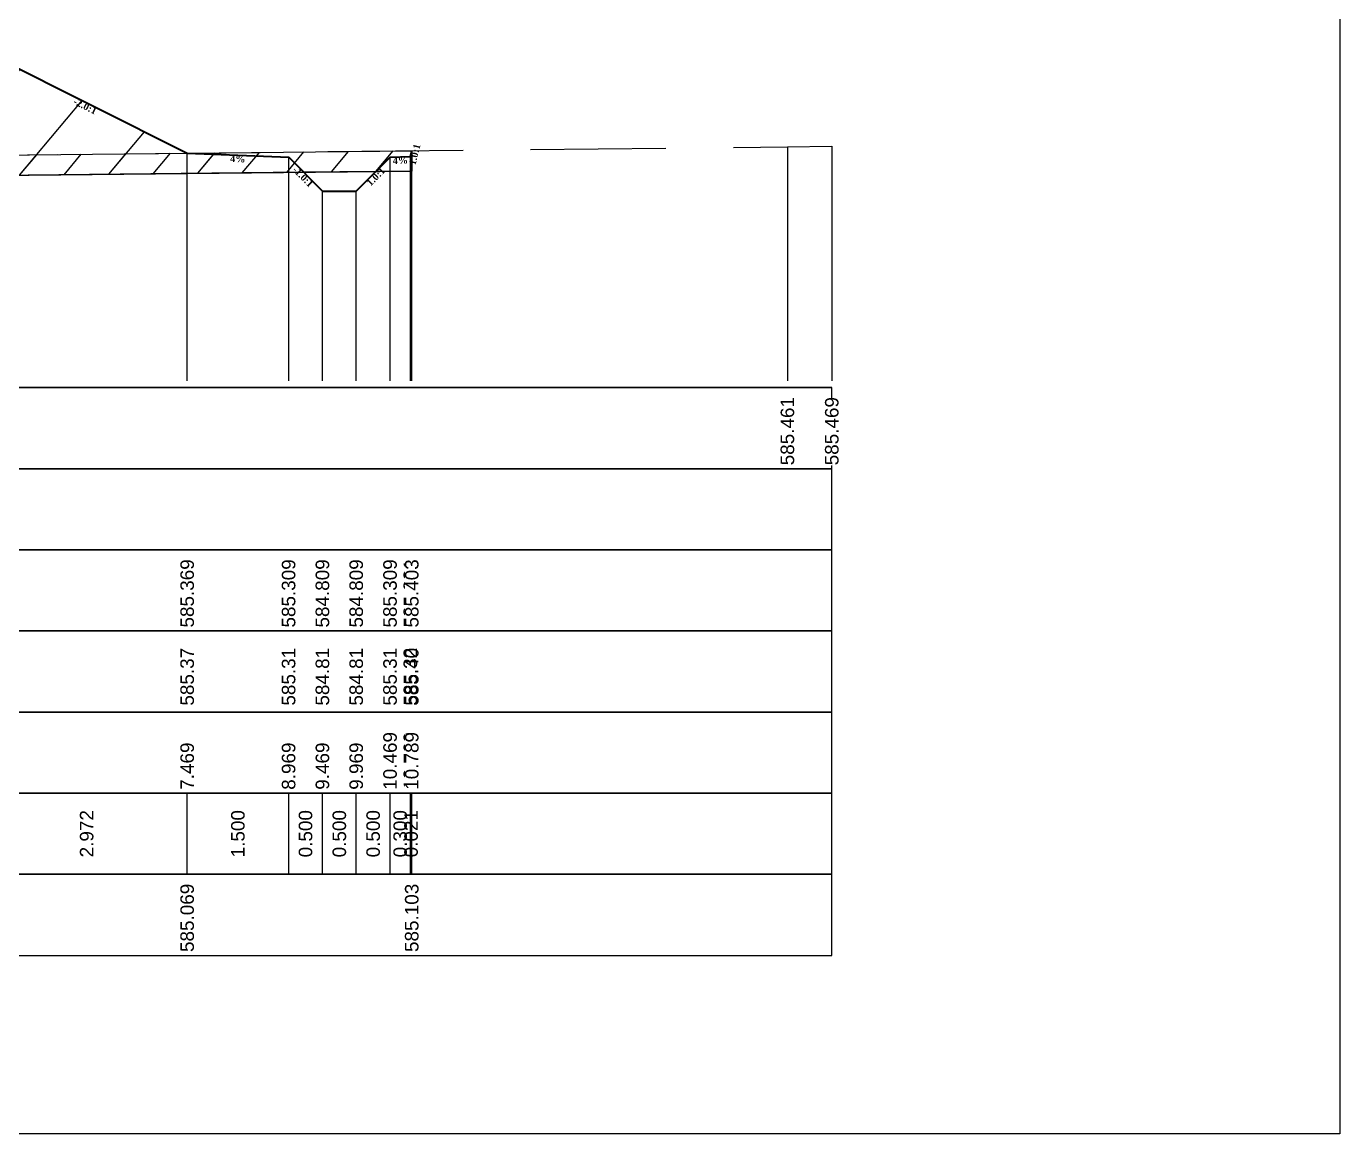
# Model space of a CAD drawing. Header units: millimetres. Extents: x 2762 to 3076, y 916 to 3305.
# Drawn here: x 2979.79 to 2999.21, y 1765.65 to 1782.03 of the extents above; entities that cross this region are included whole.
import ezdxf

# ---------------------------------------------------------------- set-up
doc = ezdxf.new("R2010")
doc.units = ezdxf.units.MM
doc.header["$LTSCALE"] = 2
doc.linetypes.add('CACHE', pattern=[9.525, 6.35, -3.175])
doc.linetypes.add('DASHED', pattern=[0.75, 0.5, -0.25])
doc.layers.add('C-ROAD-CORR', color=5, linetype='Continuous')
doc.layers.add('C-ROAD-SCTN', color=7, linetype='Continuous')
doc.styles.add('C3D_Etiquette', font='romans.shx')
doc.styles.add('C3D_Profil_Travers', font='romans.shx')

msp = doc.modelspace()

# ---------------------------------------------------------------- hatches: boundary and pattern name
at = {"linetype": 'Continuous', "lineweight": -3}
h = msp.add_hatch(dxfattribs=at)
h.set_pattern_fill('_U', color=3, angle=50, style=0, pattern_type=0)
h.set_pattern_definition([(50, (2984.9625, 1779.8816), (-0.766044, 0.642788), [])])
h.paths.add_polyline_path([(2984.962, 1779.882), (2985.173, 1780.092), (2985.473, 1780.104), (2985.494, 1780.187), (2985.494, 1779.887)])
h.paths.add_polyline_path([(2964.729, 1779.96), (2964.939, 1780.17), (2966.439, 1780.23), (2968.808, 1781.414), (2976.805, 1781.734), (2979.201, 1781.638), (2982.173, 1780.152), (2983.673, 1780.092), (2983.895, 1779.87), (2975.252, 1779.78), (2974.805, 1779.783)])
h.paths.add_polyline_path([(2963.113, 1779.989), (2963.113, 1780.289), (2963.139, 1780.182), (2963.439, 1780.17), (2963.63, 1779.98)])
h = msp.add_hatch(dxfattribs=at)
h.set_pattern_fill('_U', color=150, scale=0.5, angle=50, style=0, pattern_type=0)
h.set_pattern_definition([(50, (2984.9625, 1779.88164), (-0.383022, 0.321394), [])])
h.paths.add_polyline_path([(2984.962, 1779.882), (2985.173, 1780.092), (2985.473, 1780.104), (2985.494, 1780.187), (2985.494, 1779.887)])
h.paths.add_polyline_path([(2982.173, 1780.152), (2985.494, 1780.187), (2985.473, 1780.104), (2985.173, 1780.092), (2984.962, 1779.882), (2983.895, 1779.87), (2983.673, 1780.092)])
h.paths.add_polyline_path([(2964.729, 1779.96), (2964.939, 1780.17), (2966.439, 1780.23), (2974.805, 1780.083), (2975.252, 1780.08), (2982.173, 1780.152), (2983.673, 1780.092), (2983.895, 1779.87), (2975.252, 1779.78), (2974.805, 1779.783)])
h.paths.add_polyline_path([(2963.113, 1780.289), (2966.439, 1780.23), (2964.939, 1780.17), (2964.729, 1779.96), (2963.63, 1779.98), (2963.439, 1780.17), (2963.139, 1780.182)])
h.paths.add_polyline_path([(2963.113, 1779.989), (2963.113, 1780.289), (2963.139, 1780.182), (2963.439, 1780.17), (2963.63, 1779.98)])
h = msp.add_hatch(dxfattribs=at)
h.set_pattern_fill('_U', color=1, angle=50, style=0, pattern_type=0)
h.set_pattern_definition([(50, (2983.8953, 1779.8705), (-0.766044, 0.64279), [])])
h.paths.add_polyline_path([(2983.895, 1779.87), (2984.962, 1779.882), (2984.673, 1779.592), (2984.173, 1779.592)])
h.paths.add_polyline_path([(2963.63, 1779.98), (2964.729, 1779.96), (2964.439, 1779.67), (2963.939, 1779.67)])

# ---------------------------------------------------------------- linework, layer by layer
at = {"color": 253, "linetype": 'Continuous', "lineweight": -3}
for p, q in [((2979.201, 1781.638), (2982.173, 1780.152)), ((2975.252, 1780.08), (2982.173, 1780.152)), ((2982.173, 1780.152), (2985.494, 1780.187)), ((2983.673, 1780.092), (2982.173, 1780.152)), ((2982.173, 1780.152), (2983.673, 1780.092)), ((2982.173, 1780.152), (2983.673, 1780.092)), ((2983.895, 1779.87), (2983.673, 1780.092)), ((2983.673, 1780.092), (2983.895, 1779.87)), ((2983.673, 1780.092), (2983.895, 1779.87)), ((2984.962, 1779.882), (2985.173, 1780.092)), ((2985.173, 1780.092), (2984.962, 1779.882)), ((2984.962, 1779.882), (2985.173, 1780.092)), ((2985.173, 1780.092), (2985.473, 1780.104)), ((2985.473, 1780.104), (2985.173, 1780.092)), ((2985.173, 1780.092), (2985.473, 1780.104)), ((2985.473, 1780.104), (2985.494, 1780.187)), ((2985.494, 1780.187), (2985.473, 1780.104)), ((2985.473, 1780.104), (2985.494, 1780.187)), ((2985.494, 1780.187), (2985.494, 1779.887)), ((2985.494, 1780.187), (2985.494, 1779.887)), ((2983.895, 1779.87), (2975.252, 1779.78)), ((2983.895, 1779.87), (2975.252, 1779.78)), ((2984.962, 1779.882), (2983.895, 1779.87)), ((2983.895, 1779.87), (2984.962, 1779.882)), ((2984.173, 1779.592), (2983.895, 1779.87)), ((2984.962, 1779.882), (2984.673, 1779.592)), ((2985.494, 1779.887), (2984.962, 1779.882)), ((2985.494, 1779.887), (2984.962, 1779.882)), ((2984.673, 1779.592), (2984.173, 1779.592))]:
    msp.add_line(p, q, dxfattribs=at)
at = {"color": 105, "linetype": 'DASHED', "lineweight": -3, "ltscale": 2}
for p, q in [((2975.252, 1780.08), (2991.049, 1780.245)), ((2991.049, 1780.245), (2991.705, 1780.253))]:
    msp.add_line(p, q, dxfattribs=at)
at = {"color": 98, "linetype": 'CACHE', "lineweight": -3}
for p, q in [((2991.049, 1780.245), (2991.049, 1776.784)), ((2991.705, 1780.253), (2991.705, 1776.784))]:
    msp.add_line(p, q, dxfattribs=at)
at = {"color": 8, "linetype": 'CACHE', "lineweight": -3}
for p, q in [((2982.173, 1776.784), (2982.173, 1780.152)), ((2983.673, 1776.784), (2983.673, 1780.092)), ((2985.173, 1776.784), (2985.173, 1780.092)), ((2985.473, 1776.784), (2985.473, 1780.104)), ((2985.494, 1776.784), (2985.494, 1780.187)), ((2984.173, 1776.784), (2984.173, 1779.592)), ((2984.673, 1776.784), (2984.673, 1779.592))]:
    msp.add_line(p, q, dxfattribs=at)
at = {"color": 6, "linetype": 'Continuous', "lineweight": -3}
for p, q in [((2975.463, 1779.782), (2982.173, 1779.852)), ((2982.173, 1779.852), (2985.494, 1779.887))]:
    msp.add_line(p, q, dxfattribs=at)
at = {"color": 7, "linetype": 'Continuous', "lineweight": -3}
for p, q in [((2957.704, 1776.684), (2991.706, 1776.684)), ((2982.173, 1769.484), (2982.173, 1770.684)), ((2982.173, 1769.484), (2982.173, 1770.684)), ((2983.673, 1769.484), (2983.673, 1770.684)), ((2983.673, 1769.484), (2983.673, 1770.684)), ((2984.173, 1769.484), (2984.173, 1770.684)), ((2984.173, 1769.484), (2984.173, 1770.684)), ((2984.673, 1769.484), (2984.673, 1770.684)), ((2984.673, 1769.484), (2984.673, 1770.684)), ((2985.173, 1769.484), (2985.173, 1770.684)), ((2985.173, 1769.484), (2985.173, 1770.684)), ((2985.473, 1769.484), (2985.473, 1770.684)), ((2985.473, 1769.484), (2985.473, 1770.684)), ((2985.494, 1769.484), (2985.494, 1770.684))]:
    msp.add_line(p, q, dxfattribs=at)
for points in [[(2957.704, 1775.484), (2991.706, 1775.484), (2991.706, 1776.684), (2957.704, 1776.684)], [(2957.704, 1774.284), (2991.706, 1774.284), (2991.706, 1775.484), (2957.704, 1775.484)], [(2957.704, 1773.084), (2991.706, 1773.084), (2991.706, 1774.284), (2957.704, 1774.284)], [(2957.704, 1771.884), (2991.706, 1771.884), (2991.706, 1773.084), (2957.704, 1773.084)], [(2957.704, 1770.684), (2991.706, 1770.684), (2991.706, 1771.884), (2957.704, 1771.884)], [(2957.704, 1769.484), (2991.706, 1769.484), (2991.706, 1770.684), (2957.704, 1770.684)], [(2957.704, 1768.284), (2991.706, 1768.284), (2991.706, 1769.484), (2957.704, 1769.484)]]:
    msp.add_3dface(points, dxfattribs=at)
at = {"layer": 'C-ROAD-CORR', "color": 1, "linetype": 'Continuous', "lineweight": 40}
for p, q in [((2979.201, 1781.638), (2982.173, 1780.152)), ((2982.173, 1780.152), (2983.673, 1780.092)), ((2983.673, 1780.092), (2984.173, 1779.592)), ((2984.673, 1779.592), (2985.173, 1780.092)), ((2985.173, 1780.092), (2985.473, 1780.104)), ((2985.473, 1780.104), (2985.494, 1780.187)), ((2984.173, 1779.592), (2984.673, 1779.592))]:
    msp.add_line(p, q, dxfattribs=at)
at = {"layer": 'C-ROAD-CORR', "color": 1, "linetype": 'Continuous', "lineweight": -3}
for p, q in [((2983.673, 1780.092), (2984.173, 1779.592)), ((2984.673, 1779.592), (2985.173, 1780.092))]:
    msp.add_line(p, q, dxfattribs=at)
at = {"layer": 'C-ROAD-SCTN', "color": 154, "linetype": 'Continuous', "lineweight": -3}
for p, q in [((2979.201, 1781.638), (2982.173, 1780.152)), ((2982.173, 1780.152), (2983.673, 1780.092)), ((2983.673, 1780.092), (2984.173, 1779.592)), ((2984.673, 1779.592), (2985.173, 1780.092)), ((2985.173, 1780.092), (2985.473, 1780.104)), ((2985.473, 1780.104), (2985.494, 1780.187)), ((2984.173, 1779.592), (2984.673, 1779.592))]:
    msp.add_line(p, q, dxfattribs=at)
at = {"layer": 'C-ROAD-SCTN', "color": 1, "linetype": 'Continuous', "lineweight": -3}
for p, q in [((2979.201, 1781.638), (2982.173, 1780.152)), ((2982.173, 1780.152), (2983.673, 1780.092)), ((2983.673, 1780.092), (2984.173, 1779.592)), ((2984.673, 1779.592), (2985.173, 1780.092)), ((2985.173, 1780.092), (2985.473, 1780.104)), ((2985.473, 1780.104), (2985.494, 1780.187)), ((2984.173, 1779.592), (2984.673, 1779.592))]:
    msp.add_line(p, q, dxfattribs=at)

# ---------------------------------------------------------------- texts
at = {"color": 7, "linetype": 'Continuous', "lineweight": -3, "char_height": 0.1, "attachment_point": 2, "style": 'C3D_Etiquette'}
for s, insert, width, rotation in [('{\\fTimes New Roman|b1|i0|c0|p18;-2.0:1}', (2980.686, 1780.892), 0.34598, 333.4349), ('{\\fTimes New Roman|b1|i0|c0|p18;1.0:1}', (2985.488, 1780.145), 0.29446, 75.9638), ('{\\fTimes New Roman|b1|i0|c0|p18;4%}', (2982.923, 1780.118), 0.42071, 357.7094), ('{\\fTimes New Roman|b1|i0|c0|p18;4%}', (2985.323, 1780.094), 0.37094, 2.2906), ('{\\fTimes New Roman|b1|i0|c0|p18;-1.0:1}', (2983.92, 1779.84), 0.34598, 315), ('{\\fTimes New Roman|b1|i0|c0|p18;1.0:1}', (2984.926, 1779.84), 0.29001, 45)]:
    msp.add_mtext(s, dxfattribs=dict(at, insert=insert, width=width, rotation=rotation))
at = {"color": 7, "linetype": 'Continuous', "lineweight": -3, "char_height": 0.2, "rotation": 90, "style": 'C3D_Profil_Travers'}
for s, insert, attachment_point in [('{\\fArial|b0|i0|c0|p34;585.37}', (2982.173, 1771.979), 4), ('{\\fArial|b0|i0|c0|p34;585.31}', (2983.673, 1771.979), 4), ('{\\fArial|b0|i0|c0|p34;584.81}', (2984.173, 1771.979), 4), ('{\\fArial|b0|i0|c0|p34;584.81}', (2984.673, 1771.979), 4), ('{\\fArial|b0|i0|c0|p34;585.31}', (2985.173, 1771.979), 4), ('{\\fArial|b0|i0|c0|p34;585.32}', (2985.473, 1771.979), 4), ('{\\fArial|b0|i0|c0|p34;585.40}', (2985.494, 1771.979), 4), ('{\\fArial|b0|i0|c0|p34;2.972}', (2980.687, 1770.084), 5), ('{\\fArial|b0|i0|c0|p34;1.500}', (2982.923, 1770.084), 5), ('{\\fArial|b0|i0|c0|p34;0.500}', (2983.923, 1770.084), 5), ('{\\fArial|b0|i0|c0|p34;0.500}', (2984.423, 1770.084), 5), ('{\\fArial|b0|i0|c0|p34;0.500}', (2984.923, 1770.084), 5), ('{\\fArial|b0|i0|c0|p34;0.300}', (2985.323, 1770.084), 5), ('{\\fArial|b0|i0|c0|p34;0.021}', (2985.484, 1770.084), 5)]:
    msp.add_mtext(s, dxfattribs=dict(at, insert=insert, attachment_point=attachment_point))

# ---------------------------------------------------------------- next in the draw order: texts
at = {"color": 7, "linetype": 'Continuous', "lineweight": -3, "char_height": 0.2, "attachment_point": 4, "rotation": 90, "style": 'C3D_Profil_Travers', "bg_fill": 3, "box_fill_scale": 1.000375, "bg_fill_color": 256, "bg_fill_true_color": 13158600, "bg_fill_transparency": 0}
for s, insert, width in [('{\\fArial|b0|i0|c0|p34;585.461}', (2991.049, 1775.534), 0.95654), ('{\\fArial|b0|i0|c0|p34;585.469}', (2991.705, 1775.534), 0.99595), ('{\\fArial|b0|i0|c0|p34;585.369}', (2982.173, 1773.134), 0.99595), ('{\\fArial|b0|i0|c0|p34;585.309}', (2983.673, 1773.134), 0.99595), ('{\\fArial|b0|i0|c0|p34;584.809}', (2984.173, 1773.134), 0.99595), ('{\\fArial|b0|i0|c0|p34;584.809}', (2984.673, 1773.134), 0.99595), ('{\\fArial|b0|i0|c0|p34;585.309}', (2985.173, 1773.134), 0.99595), ('{\\fArial|b0|i0|c0|p34;\\C256;10.469}', (2985.173, 1770.734), 0.81999), ('{\\fArial|b0|i0|c0|p34;\\C256;7.469}', (2982.173, 1770.734), 0.68041), ('{\\fArial|b0|i0|c0|p34;\\C256;8.969}', (2983.673, 1770.734), 0.68234), ('{\\fArial|b0|i0|c0|p34;\\C256;9.469}', (2984.173, 1770.734), 0.68206), ('{\\fArial|b0|i0|c0|p34;\\C256;9.969}', (2984.673, 1770.734), 0.68206), ('{\\fArial|b0|i0|c0|p34;585.069}', (2982.173, 1768.334), 0.99595), ('{\\fArial|b0|i0|c0|p34;585.103}', (2985.494, 1768.334), 0.99553)]:
    msp.add_mtext(s, dxfattribs=dict(at, insert=insert, width=width))

# ---------------------------------------------------------------- next in the draw order: texts
for s, insert, width in [('{\\fArial|b0|i0|c0|p34;585.321}', (2985.473, 1773.134), 0.95654), ('{\\fArial|b0|i0|c0|p34;\\C256;10.769}', (2985.473, 1770.734), 0.81999)]:
    msp.add_mtext(s, dxfattribs=dict(at, insert=insert, width=width))

# ---------------------------------------------------------------- next in the draw order: texts
for s, insert, width in [('{\\fArial|b0|i0|c0|p34;585.403}', (2985.494, 1773.134), 0.99553), ('{\\fArial|b0|i0|c0|p34;\\C256;10.789}', (2985.494, 1770.734), 0.81999)]:
    msp.add_mtext(s, dxfattribs=dict(at, insert=insert, width=width))

# ---------------------------------------------------------------- next in the draw order: linework, layer by layer
msp.add_lwpolyline([(2950.215, 1795.145), (2999.215, 1795.145), (2999.215, 1765.645), (2950.215, 1765.645)], close=True)

doc.saveas('drawing.dxf')
